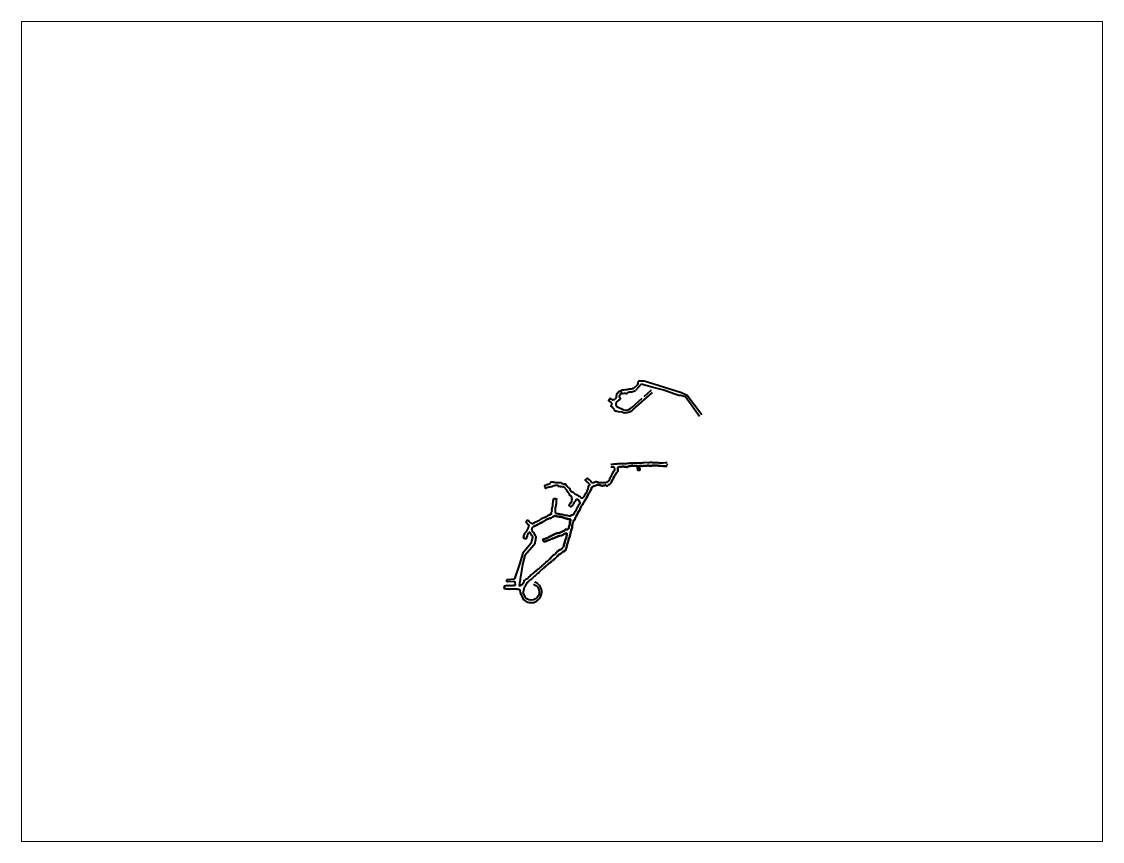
# Paper-space layout 'Layout1' of a CAD drawing. Extents: x 26 to 231, y 20 to 176.
# The model-space entities are those that its viewports show. They can reach past a viewport. Long polylines and large blocks are cut down to what shows.
import ezdxf

# ---------------------------------------------------------------- set-up
doc = ezdxf.new("R2010")
doc.units = 0
doc.layers.add('GBR OFF SİDEWALLS', color=1, linetype='Continuous', lineweight=40)
doc.layers.add('INIT_COORD', color=3, linetype='Continuous')

msp = doc.modelspace()

# ---------------------------------------------------------------- linework, layer by layer
at = {"layer": 'GBR OFF SİDEWALLS', "lineweight": 40}
for p, q in [((473820.7, 4521374.2), (473815.4, 4521369.8)), ((473827.1, 4521375.7), (473817.7, 4521365.7)), ((473821.3, 4521377.5), (473820.7, 4521374.2)), ((473821.9, 4521380.9), (473821.3, 4521377.5)), ((473831.6, 4521356.1), (473843.4, 4521366.6)), ((473812.1, 4521338.7), (473828.6, 4521353.5)), ((473814.8, 4521335.7), (473844.8, 4521362.5)), ((473790.6, 4521331.6), (473794.1, 4521331.9)), ((473794.1, 4521331.9), (473800.3, 4521330)), ((473631.4, 4521053.3), (473632.5, 4521052.4)), ((473633.5, 4521040.2), (473637.2, 4521032.2))]:
    msp.add_line(p, q, dxfattribs=at)
for points in [[(473790.6, 4521331.6), (473787.7, 4521332.3), (473786.3, 4521332.7), (473785.3, 4521332.8), (473784.6, 4521333.7), (473784.4, 4521334.4), (473783.9, 4521335.1), (473783.2, 4521336.2), (473782.7, 4521336.9), (473781.9, 4521337.8), (473781.5, 4521338.4), (473778.2, 4521341.1), (473778.8, 4521341.8), (473779.5, 4521342.4), (473779.6, 4521342.6), (473779.6, 4521343.3), (473779.8, 4521344.9), (473779.8, 4521345.6), (473779.5, 4521345.9), (473778.7, 4521346.5), (473778, 4521346.9), (473777.3, 4521347.5), (473776.3, 4521348.2), (473775.5, 4521348.8), (473774.6, 4521349.5), (473777.4, 4521353.4), (473778.5, 4521352.6), (473779.4, 4521351.8), (473781.1, 4521351), (473782, 4521351), (473782.6, 4521351.2), (473783.2, 4521351.2), (473784, 4521351.4), (473784.6, 4521351.7), (473785.4, 4521352.5), (473786.5, 4521353.4), (473786.7, 4521353.7), (473786.8, 4521353.9), (473787.1, 4521354.4), (473787.3, 4521355.4), (473787.3, 4521356.2), (473787.3, 4521357), (473787.8, 4521358), (473788.1, 4521358.7), (473788, 4521359.4), (473788.5, 4521360.7), (473789.3, 4521361.7), (473789.8, 4521363), (473790.4, 4521363.5), (473791.2, 4521364), (473792.1, 4521364.7), (473793.7, 4521365.2), (473794.3, 4521365.4), (473794.6, 4521365.4), (473794.3, 4521365.3), (473794.1, 4521365.2), (473795.4, 4521361), (473795.9, 4521361), (473796.2, 4521361.1)], [(473801.9, 4521366.5), (473801.4, 4521366.6), (473799.1, 4521366.4), (473797.5, 4521366.3), (473796.4, 4521366), (473795.1, 4521365.6), (473795, 4521365.6), (473794.3, 4521365.3), (473794.1, 4521365.2), (473795.4, 4521361), (473795.9, 4521361), (473796.2, 4521361.1), (473797.8, 4521361.3), (473798.4, 4521361.1), (473800.1, 4521361.4), (473802, 4521361.4), (473802.8, 4521361.1), (473803.5, 4521361), (473804.4, 4521361.2), (473804.6, 4521361.3), (473805.8, 4521362.3), (473806.6, 4521363), (473807.3, 4521363.3)], [(473808.1, 4521367.6), (473806.8, 4521367.5), (473805.7, 4521367.2), (473804, 4521366.9), (473802.3, 4521366.6), (473801.9, 4521366.5)], [(473815.4, 4521369.8), (473814.5, 4521369.1), (473813, 4521368.7), (473811.4, 4521368.1), (473810.3, 4521367.9), (473808.8, 4521367.8), (473808.1, 4521367.6)], [(473809.5, 4521363.4), (473810.2, 4521363.4), (473811.9, 4521363.8), (473813.5, 4521364.1), (473814.9, 4521364.6), (473816.1, 4521365), (473817.1, 4521365.4), (473817.7, 4521365.7)], [(473924.2, 4521326.9), (473900.8, 4521357.9), (473891.7, 4521361.8), (473838.7, 4521378.4), (473831.7, 4521380.6), (473821.9, 4521380.9)], [(473920.5, 4521324.1), (473897.7, 4521355.5), (473890, 4521357.7), (473887.3, 4521357.9), (473879.2, 4521360.4), (473863, 4521366), (473846.1, 4521370.5), (473827.1, 4521375.7)], [(473796.2, 4521361.1), (473795.5, 4521360.9), (473794.8, 4521360.7), (473794.4, 4521360.3), (473793.1, 4521359.6), (473793, 4521358.6), (473792.2, 4521357.6), (473791.8, 4521356.7), (473791.8, 4521355.7), (473792.1, 4521355.4), (473792.4, 4521354.4), (473792.7, 4521353.9), (473793.1, 4521352.8), (473793.3, 4521352.1), (473793.3, 4521351.6), (473791.9, 4521350.7), (473791, 4521350.1), (473789.6, 4521349.4), (473788.8, 4521348.8), (473787.3, 4521347.3), (473786.9, 4521346.3), (473786.6, 4521345.4), (473786.5, 4521344.3), (473786.3, 4521343.1), (473786.2, 4521342.6), (473786.7, 4521341.7), (473786.6, 4521341.2), (473786.9, 4521340.7)], [(473807.3, 4521363.3), (473808, 4521363.4), (473808.9, 4521363.5), (473809.5, 4521363.4)], [(473786.9, 4521340.7), (473800.3, 4521334.2)], [(473779.9, 4521246.9), (473778, 4521246.5)], [(473868.3, 4521249.7), (473866.2, 4521249.7), (473865.5, 4521249.7), (473862.1, 4521249.5), (473858.2, 4521249.1), (473857.1, 4521249.2), (473855.5, 4521249.5), (473854, 4521249.7), (473853.1, 4521249.6), (473852.3, 4521249.6), (473851.4, 4521249.7), (473851.3, 4521249.7), (473850.6, 4521249.8), (473850.4, 4521249.7), (473850, 4521249.7), (473849.1, 4521249.8), (473848.6, 4521249.7), (473847.9, 4521249.6), (473847.2, 4521249.6), (473846.9, 4521249.6), (473845.8, 4521249.9), (473845, 4521250), (473843.8, 4521250.2), (473842.6, 4521250.4), (473841.9, 4521250.4), (473841.6, 4521250.3), (473841.6, 4521250.3), (473841, 4521250.2), (473840.5, 4521250), (473839.8, 4521249.7), (473839.1, 4521249.7), (473838.6, 4521249.6), (473837.8, 4521249.7), (473837.1, 4521249.8), (473836.4, 4521250), (473833.3, 4521250.1), (473832.6, 4521250), (473831.8, 4521249.9), (473831, 4521249.8), (473830.2, 4521249.8), (473829.4, 4521249.7), (473828.8, 4521249.6), (473828.3, 4521249.3), (473827.5, 4521249.2), (473826.3, 4521249.3), (473825.4, 4521249.4), (473825.2, 4521249.2), (473824.2, 4521249.3), (473823.3, 4521249.2), (473822.8, 4521249.2), (473822.2, 4521249.3), (473821.7, 4521249.3), (473820.9, 4521249.3), (473820.2, 4521249.3), (473819.5, 4521249.3), (473818.7, 4521249.3), (473818.1, 4521249.2), (473817.1, 4521249.2), (473816.3, 4521249.2), (473815, 4521249), (473813.7, 4521249), (473813.4, 4521248.9), (473812.6, 4521248.9), (473811.8, 4521248.9), (473810.4, 4521249), (473809.6, 4521249), (473808.8, 4521249), (473807.7, 4521248.8), (473807.2, 4521248.7), (473806.6, 4521248.6), (473806.2, 4521248.7), (473805.7, 4521248.6), (473804.6, 4521248.5), (473803.7, 4521248.2), (473802.9, 4521248.2), (473802.2, 4521248.1), (473800.5, 4521248.2), (473799.4, 4521248.1), (473798.2, 4521248.2), (473797.1, 4521248.2), (473796.2, 4521248.1), (473795.1, 4521248.1), (473794.1, 4521248.1), (473793.3, 4521248.3), (473792.3, 4521248.3), (473791.7, 4521248.2), (473791, 4521248.2), (473790.2, 4521248.1), (473789.5, 4521248), (473789, 4521247.8), (473788.2, 4521247.9), (473787.3, 4521247.7), (473786.6, 4521247.7), (473786.1, 4521247.6), (473785.6, 4521247.8), (473785.3, 4521247.6), (473784.8, 4521247.5), (473783.9, 4521247.5), (473783.7, 4521247.4), (473782.7, 4521247.3), (473781.8, 4521247.2), (473781.3, 4521247.1), (473780.6, 4521246.9), (473779.9, 4521246.9)], [(473824.1, 4521244.7), (473820.6, 4521244.2)], [(473706.7, 4521213.7), (473707.1, 4521213.3), (473708, 4521212.2), (473708.9, 4521211.3), (473709.2, 4521211.1), (473709.9, 4521210.5), (473710.8, 4521209.5), (473711.9, 4521209.3), (473712.7, 4521208), (473712.6, 4521206.8), (473715.8, 4521203.1), (473716.5, 4521203.1), (473717.7, 4521202.7), (473718.8, 4521201.9), (473720.4, 4521200.2), (473721.3, 4521199.7), (473723.1, 4521199), (473724.2, 4521198.7), (473725.3, 4521197.9), (473726.3, 4521197.1), (473727.7, 4521196.2), (473729.1, 4521195.4), (473730.4, 4521194.1), (473731.6, 4521193.7), (473732, 4521193.7), (473733.2, 4521193.5), (473734, 4521194), (473734.8, 4521195), (473735.3, 4521196.3), (473736.6, 4521198.2), (473737.1, 4521199), (473738.3, 4521201.2), (473739.5, 4521203), (473740.4, 4521204.5), (473740.9, 4521205.9), (473741.3, 4521206.8), (473742, 4521208.2), (473742.2, 4521209.4), (473742.4, 4521210.3), (473742.7, 4521211.8), (473743.1, 4521213), (473743.6, 4521213.8), (473744.5, 4521214.4), (473744.7, 4521215), (473744.4, 4521215.3), (473744.2, 4521215.4), (473743.5, 4521216.1), (473743, 4521216.6), (473741.8, 4521217.6), (473741.1, 4521218), (473740.8, 4521218.3), (473740.6, 4521218.5), (473739.6, 4521219.1), (473739.1, 4521219.8), (473739, 4521220.2), (473738.6, 4521220.8), (473738.2, 4521221.2), (473737.8, 4521221.7), (473737.5, 4521222.1), (473737.1, 4521222.6), (473737.4, 4521222.9), (473737.9, 4521223), (473738.5, 4521223.6), (473739.3, 4521224.3), (473740, 4521224.9), (473740.7, 4521225.2), (473741.6, 4521224.2), (473741.8, 4521223.9), (473742.2, 4521223.6), (473742.5, 4521223.5), (473743.8, 4521223), (473744.3, 4521222.3), (473744.9, 4521221.4), (473745.5, 4521221), (473747, 4521218.9), (473747.4, 4521218.8), (473747.7, 4521218.5), (473747.9, 4521218), (473748.3, 4521218), (473748.8, 4521217.9), (473749.6, 4521218), (473750.4, 4521218.4), (473751.4, 4521218.6), (473752.4, 4521218.9), (473753.1, 4521219.3), (473753.4, 4521219.4), (473753.7, 4521219.6), (473754.4, 4521219.5), (473755, 4521219.4), (473755.5, 4521219.6), (473756.2, 4521219.3), (473756.8, 4521219), (473757.5, 4521218.9), (473758.4, 4521218.8), (473759.3, 4521218.5), (473759.8, 4521218.5), (473760.3, 4521218.5), (473761, 4521218.4), (473761.7, 4521218.3), (473762, 4521218.4), (473762.9, 4521218.3), (473763.2, 4521218.4), (473763.7, 4521218.4), (473764.3, 4521218.4), (473765, 4521218.3), (473765.5, 4521218.2), (473766.1, 4521218.3), (473767.1, 4521218.2), (473768.3, 4521218.2), (473769.6, 4521218.4), (473770.1, 4521218.5), (473770.6, 4521218.6), (473772.2, 4521218.7), (473772.6, 4521218.8), (473773.1, 4521219.1), (473774.1, 4521220.3), (473774.8, 4521220.9), (473775.1, 4521221.2), (473775.4, 4521221.6), (473775.5, 4521221.8), (473775.6, 4521222.1), (473776.1, 4521222.4), (473776.5, 4521223.1), (473776.5, 4521223.5), (473776.7, 4521224.1), (473776.8, 4521224.7), (473776.7, 4521225.2), (473777.1, 4521225.6), (473777.6, 4521226.2), (473777.6, 4521226.3), (473777.7, 4521226.5), (473778.1, 4521227.2), (473778.2, 4521227.4), (473778.4, 4521227.7), (473779.4, 4521229.2), (473779.7, 4521229.7), (473780.1, 4521230.2), (473780.2, 4521230.7), (473780, 4521230.9), (473780, 4521231.4), (473780.5, 4521232.1), (473780.8, 4521232.4), (473781.6, 4521233.5), (473782, 4521234.1), (473782.1, 4521234.4), (473782.4, 4521234.9), (473782.2, 4521235.7), (473782, 4521236), (473782.9, 4521236.8), (473783.6, 4521237.2), (473784.6, 4521238.6), (473784.7, 4521239.1), (473784.7, 4521239.8), (473784.8, 4521240.1), (473784.6, 4521240.5), (473784.4, 4521241), (473784.2, 4521241.7), (473783.8, 4521241.8), (473783.6, 4521242.2), (473783.3, 4521243.3), (473783.1, 4521243.5)], [(473778, 4521243.1), (473779.9, 4521243.1), (473783.1, 4521243.5)], [(473820.8, 4521242.1), (473824.3, 4521242.6)], [(473682.5, 4521168.4), (473682.7, 4521169.4), (473683.3, 4521170.2), (473683.6, 4521170.9), (473683.7, 4521171.5), (473684, 4521172.5), (473683.9, 4521174.3), (473683.8, 4521175), (473684, 4521175.9), (473684.2, 4521176.5), (473684.3, 4521176.8), (473684.4, 4521177.4), (473684.2, 4521178.3), (473684.3, 4521178.5), (473684.7, 4521178.9), (473685.3, 4521179.7), (473685.3, 4521181.4), (473685.5, 4521183), (473685.5, 4521183.1), (473685.5, 4521183.9), (473685.5, 4521184.6), (473685.5, 4521184.8), (473685.5, 4521184.9), (473685.6, 4521185.5), (473685.6, 4521185.7), (473685.6, 4521186.9), (473685.9, 4521187.8), (473686, 4521188.4), (473686.2, 4521189.7), (473686.3, 4521190.4), (473686.3, 4521190.7), (473686.3, 4521192.2), (473687.2, 4521192.7), (473688.6, 4521192.7), (473690, 4521192.8), (473690.6, 4521192.4), (473691.3, 4521191.7), (473690.9, 4521190), (473690.7, 4521189), (473690.6, 4521187.4), (473690.6, 4521186.7), (473690.5, 4521185.5), (473690.5, 4521184.9), (473690.6, 4521184.4), (473690.4, 4521183.8), (473690.3, 4521182.6), (473690.2, 4521181.8), (473690, 4521181), (473690, 4521180.3), (473689.3, 4521178.1), (473689.2, 4521177.4), (473689.1, 4521176.5), (473689, 4521175.5), (473688.9, 4521175), (473689, 4521174.4), (473688.9, 4521173.3), (473688.9, 4521172.5), (473688.9, 4521172.1), (473689, 4521171.7), (473689.1, 4521170.6), (473689.4, 4521170.3), (473689.5, 4521169.8), (473689.8, 4521169.4), (473690.3, 4521169), (473691.5, 4521168.8), (473692.6, 4521168.6), (473692.7, 4521168.6), (473693.8, 4521168.4), (473694.9, 4521168.1), (473695.9, 4521167.9), (473696.2, 4521167.8), (473696.9, 4521167.7), (473697.4, 4521167.7), (473697.6, 4521167.6), (473699.3, 4521167.4), (473699.4, 4521167.3), (473699.7, 4521167.3), (473702, 4521166.8), (473705, 4521166), (473707, 4521165.9), (473708, 4521165.7), (473709.8, 4521165.3), (473711, 4521164.9), (473712, 4521164.7), (473713.4, 4521164.8), (473714.5, 4521165.1), (473715, 4521166.3), (473716.5, 4521166.5), (473717.9, 4521166.7), (473718.8, 4521167.4), (473719.3, 4521167.8), (473720.2, 4521169.5), (473721.3, 4521171.5), (473722.1, 4521173.1), (473723.2, 4521174.9), (473723.7, 4521176.1), (473724.5, 4521177.4), (473725.1, 4521178.4), (473725.5, 4521179.3), (473726.3, 4521180.6), (473727, 4521182.4), (473727.7, 4521183.3), (473728.4, 4521184.2), (473729.1, 4521185.4), (473727.6, 4521189.2), (473726.4, 4521190.3), (473725.5, 4521190.6), (473724.3, 4521191.1), (473723.5, 4521191.2), (473722.5, 4521191.1), (473722.1, 4521190.6), (473721.4, 4521188.1), (473720.3, 4521187.1), (473719.1, 4521185), (473718.4, 4521184.5), (473717.8, 4521183.7), (473717.1, 4521182.3), (473716.9, 4521181.9), (473716.2, 4521180.8), (473715.4, 4521179.7), (473714.1, 4521179.3), (473713.1, 4521179.9), (473712, 4521180.8), (473711.6, 4521181.7), (473711.6, 4521182.2), (473712.4, 4521183.4), (473712.7, 4521183.8), (473713.1, 4521184.2), (473714.8, 4521186.5), (473715.6, 4521188.2), (473715.9, 4521189.7), (473716.3, 4521191.5), (473715.6, 4521192.8), (473715.8, 4521194.8), (473715.3, 4521195.7), (473714.6, 4521196.5), (473712.4, 4521197.3), (473711.9, 4521198.2), (473711.9, 4521199.3), (473711.4, 4521200.6), (473709.8, 4521202.1), (473709.6, 4521203.2), (473709.3, 4521203.8), (473708.9, 4521203.9), (473708.5, 4521204.8), (473707.9, 4521205.2), (473707.6, 4521206), (473707.1, 4521206.5), (473706.3, 4521207.6), (473705.9, 4521208.2), (473705.1, 4521209.3), (473704.6, 4521209.8), (473704.3, 4521210), (473703.3, 4521210.2), (473702.2, 4521210.6), (473701.8, 4521210.7), (473701, 4521211.2), (473700.8, 4521211.4), (473700, 4521211.4), (473699.3, 4521211.5), (473698.6, 4521211.6), (473697.4, 4521211.5), (473696.6, 4521211.6), (473694.4, 4521211.6), (473694.5, 4521212.2), (473694.2, 4521212.4), (473694, 4521213), (473693.6, 4521213.3), (473692.4, 4521213.6), (473691.1, 4521213.6), (473690.2, 4521213.6), (473689.6, 4521213.5), (473688.9, 4521213.3), (473688.2, 4521213.1), (473687.2, 4521212.8), (473685.6, 4521212.4), (473685.2, 4521212.1), (473684, 4521211.2), (473683.8, 4521211.3), (473682.6, 4521211.4), (473681.9, 4521211.1), (473680.8, 4521210.7), (473680, 4521210.8), (473679.3, 4521210.7), (473678.6, 4521210.5), (473677.6, 4521210.1), (473677.4, 4521210), (473676.4, 4521209.6), (473675.4, 4521209.5), (473674, 4521208.8), (473673.6, 4521209.3), (473672.9, 4521210.3), (473672.5, 4521213), (473672.8, 4521214.1), (473674.9, 4521214.6), (473675.8, 4521215), (473676.7, 4521215.2), (473677.4, 4521215.5), (473677.8, 4521215.6), (473678, 4521215.7), (473679.1, 4521215.9), (473679.5, 4521216), (473680.4, 4521216.5), (473681.2, 4521217), (473681.5, 4521217.3), (473681.8, 4521217.8), (473682.1, 4521218.2), (473682.3, 4521218.5), (473682.7, 4521219.1), (473683.5, 4521219.2), (473684.1, 4521219.1), (473684.9, 4521219), (473685.4, 4521219.2), (473686.7, 4521219), (473686.8, 4521218.9), (473687.6, 4521218.9), (473688, 4521218.9), (473688.9, 4521218.7), (473689.7, 4521218.5), (473691, 4521218.3), (473691.9, 4521218), (473692.8, 4521218.1), (473694, 4521218.3), (473694.6, 4521218.5), (473695.2, 4521218.5), (473695.9, 4521218.5), (473696.7, 4521218.3), (473697.2, 4521218.2), (473697.5, 4521218.1), (473699.2, 4521217.1), (473699.7, 4521217), (473699.9, 4521217), (473700.3, 4521216.9), (473701.1, 4521216.5), (473701.2, 4521216.5), (473702.6, 4521215.6), (473703.2, 4521215.4), (473703.5, 4521215.6), (473704.1, 4521215.6), (473705.4, 4521215.7), (473706.7, 4521213.7), (473705.4, 4521215.7), (473704.1, 4521215.6), (473703.5, 4521215.6)], [(473650, 4521120.5), (473637.3, 4521104.7), (473632.1, 4521087.3), (473624, 4521063.6)], [(473654.7, 4521118), (473640.6, 4521101.2), (473636.9, 4521086.6), (473631.4, 4521053.3)], [(473680.8, 4521096), (473680.6, 4521095.9), (473679.5, 4521095), (473678.8, 4521094.4), (473678.6, 4521093.9), (473678, 4521093.2), (473677.4, 4521092.5), (473677.4, 4521092.5), (473676.2, 4521091.7), (473675.1, 4521090.8), (473674.5, 4521090.7), (473673.6, 4521090.1), (473673.4, 4521089.8), (473673.1, 4521089.3), (473672.6, 4521088.7), (473671.8, 4521088.1), (473670.8, 4521087.4), (473670.6, 4521087.1), (473670.3, 4521086.7), (473669.7, 4521086.1), (473668.6, 4521085.4), (473668.5, 4521085.3), (473668.4, 4521085.1), (473667.6, 4521084.5), (473667.7, 4521084.2)], [(473671, 4521081.5), (473671.3, 4521081.6), (473671.8, 4521082.2), (473672.3, 4521082.8), (473672.5, 4521083), (473673.1, 4521083.6), (473673.9, 4521083.8), (473674.7, 4521084.8), (473675.3, 4521085.4), (473676.3, 4521086.1), (473677, 4521086.6), (473677.6, 4521087.2), (473677.9, 4521087.5), (473678.8, 4521088.7), (473680.8, 4521089.5), (473680.8, 4521089.5), (473680.8, 4521089.5)], [(473667.7, 4521084.2), (473667.7, 4521084.2), (473667.1, 4521083.7), (473666.9, 4521083.5), (473666.5, 4521083.2), (473665.9, 4521082.7), (473665.1, 4521082.1), (473664.6, 4521081.4), (473664.2, 4521081), (473664.1, 4521080.9), (473663.2, 4521080.4), (473661.6, 4521079.2), (473661.2, 4521078.7), (473660.4, 4521078.2), (473660, 4521078.2), (473658.8, 4521077.4), (473658.7, 4521076.9), (473658.5, 4521076.3), (473657.1, 4521075.5), (473657, 4521075.5), (473656.6, 4521075), (473655.8, 4521074.3), (473655.8, 4521074.3), (473655.7, 4521074.2), (473655, 4521073.4), (473654.6, 4521073.1), (473654, 4521072.7), (473653.8, 4521072.5), (473653.5, 4521072.3), (473653.3, 4521072.1), (473652.9, 4521071.7), (473652.9, 4521071.7), (473650.8, 4521070.4), (473650.1, 4521069.8), (473648.8, 4521068.9), (473648.4, 4521068), (473646.5, 4521066.7), (473645.8, 4521065.7), (473645, 4521064.8), (473642.9, 4521063.3), (473641.7, 4521062.6), (473641.3, 4521062.3), (473641, 4521062.1), (473640.5, 4521061.7), (473640.2, 4521061.3), (473638.8, 4521060.6), (473639, 4521060.2), (473639.1, 4521059.7), (473639.1, 4521059.5), (473638.6, 4521058.7), (473638.3, 4521058.1), (473637.6, 4521057), (473637.6, 4521056.9), (473637.6, 4521056.8), (473637.6, 4521056.4), (473637.5, 4521056.2), (473636.8, 4521055.6), (473636.4, 4521054.6), (473636.1, 4521054), (473635.5, 4521053.8), (473635, 4521054), (473634.3, 4521053.8), (473633.7, 4521053.5), (473633.8, 4521053), (473633.4, 4521052.7), (473632.9, 4521052.5), (473632.5, 4521052.4)], [(473638.1, 4521039.8), (473637.9, 4521041.6), (473638.3, 4521042.4), (473638.4, 4521042.7), (473638.4, 4521043.8), (473638.5, 4521044.2), (473638.6, 4521044.6), (473638.8, 4521044.8), (473638.9, 4521045.3), (473638.8, 4521045.9), (473638.9, 4521046.4), (473639.3, 4521047.5), (473639.4, 4521048.3), (473639.6, 4521048.9), (473639.7, 4521049.6), (473640.3, 4521051.4), (473640.9, 4521051.8), (473641.4, 4521052), (473641.4, 4521052.1), (473641.5, 4521052.1), (473642.1, 4521053.9), (473642.2, 4521054.2), (473642.2, 4521054.2), (473642.6, 4521054.7), (473642.8, 4521055.2), (473643.6, 4521057.1), (473644, 4521057.6), (473644.4, 4521057.9), (473645.2, 4521058.5), (473645.7, 4521059), (473645.7, 4521059.4), (473646.7, 4521060.2), (473647.5, 4521060.7), (473648, 4521061.1), (473649.3, 4521062.3), (473650.1, 4521062.6), (473650.7, 4521062.5), (473651.5, 4521063.7), (473652.2, 4521064.4), (473652.9, 4521064.8), (473653.8, 4521065.8), (473654.1, 4521066.1), (473654.5, 4521066.3), (473655.9, 4521067.9), (473656.7, 4521068.7), (473656.7, 4521068.7), (473657.4, 4521069.2), (473658.2, 4521069.6), (473658.4, 4521070), (473659.1, 4521070.8), (473659.6, 4521071.2), (473660.2, 4521071.6), (473660.4, 4521071.7), (473661.3, 4521072.8), (473662.1, 4521073.2), (473662.5, 4521073.4), (473663.2, 4521074), (473663.4, 4521074.5), (473663.9, 4521075.2), (473664.6, 4521075.7), (473664.9, 4521076), (473665.4, 4521076.6), (473666.1, 4521077), (473666.7, 4521077.7), (473667.3, 4521078.2), (473667.9, 4521078.6), (473668.4, 4521079.1), (473669, 4521079.5), (473669.2, 4521079.7), (473669.2, 4521079.6), (473670, 4521080.5), (473670.4, 4521080.8), (473670.8, 4521081.2), (473671, 4521081.5)], [(473624.6, 4521059.6), (473625.1, 4521052.9)], [(473610.3, 4521047.7), (473609.3, 4521048), (473607.7, 4521047.9), (473607.8, 4521048.4), (473607.5, 4521049.5), (473607.7, 4521050.5), (473607.5, 4521051.3), (473607.6, 4521052), (473608, 4521052.5), (473609.1, 4521052.3), (473609.5, 4521052.4), (473610, 4521052.9), (473610.3, 4521052.9), (473611.1, 4521053)], [(473610.3, 4521047.7), (473611, 4521047.6), (473611.7, 4521047.7), (473612.8, 4521047.8), (473613.5, 4521047.7), (473614.5, 4521047.6), (473615.2, 4521047.5), (473616.3, 4521047.6), (473620.1, 4521047.8), (473620.7, 4521047.6), (473622, 4521047.8), (473622.7, 4521047.9), (473623.1, 4521047.8), (473623.8, 4521047.8), (473624.5, 4521047.9), (473626.2, 4521047.7), (473627, 4521047.7), (473627.7, 4521047.5), (473628.2, 4521047.5), (473629.2, 4521047.6), (473629.3, 4521047.6), (473629.8, 4521047.4), (473630.4, 4521047.3), (473631.1, 4521047.3), (473631.8, 4521046.8), (473632, 4521046.7), (473632.5, 4521046.3), (473632.7, 4521045.9), (473632.7, 4521045.8), (473632.6, 4521044.7), (473632.6, 4521044), (473632.6, 4521043.5), (473632.9, 4521042.8), (473633.3, 4521042.2), (473633.3, 4521041.7), (473633.1, 4521040.6), (473633.5, 4521040.2)], [(473625.1, 4521052.9), (473624.1, 4521052.9), (473623.3, 4521052.8), (473622.3, 4521053), (473621.3, 4521053.1), (473620.8, 4521052.8), (473620.2, 4521052.4), (473618.1, 4521052.7), (473615.8, 4521053.1), (473614.6, 4521052.5), (473614, 4521052.7), (473612.8, 4521052.8), (473611.1, 4521053)], [(473638.1, 4521039.8), (473640.8, 4521034.1)]]:
    msp.add_lwpolyline(points, dxfattribs=at)
for points in [[(473868.5, 4521244.6), (473866.4, 4521244.5), (473862.2, 4521244.5), (473858, 4521245.1), (473857.1, 4521245.1), (473856, 4521245.2), (473854.8, 4521245.2), (473853.6, 4521245.3), (473852.8, 4521245.4), (473852.3, 4521245.5), (473851.5, 4521245.4), (473851.4, 4521245.4), (473850.4, 4521245.3), (473849.4, 4521245.3), (473848.5, 4521245.3), (473847.4, 4521245.3), (473846.8, 4521245.3), (473845.9, 4521245.3), (473844.9, 4521245.3), (473843.7, 4521245.2), (473842.9, 4521245.2), (473841.8, 4521245.2), (473841.4, 4521245.1), (473841.3, 4521245.2), (473840.9, 4521245.2), (473840.2, 4521245.2), (473839.5, 4521245.2), (473838.8, 4521245.3), (473838.4, 4521245.5), (473837.9, 4521245.5), (473837, 4521245.3), (473836, 4521245.2), (473832.9, 4521245), (473832.4, 4521245.2), (473831.9, 4521245.1), (473830.8, 4521244.9), (473829.8, 4521244.7), (473829, 4521244.6), (473827.8, 4521244.6), (473827.2, 4521244.7), (473826.4, 4521245), (473825.5, 4521245), (473825.2, 4521245.1), (473824.6, 4521245.1), (473824.1, 4521244.7), (473824.2, 4521243.2), (473824.9, 4521238.2), (473821.3, 4521237.8), (473820.8, 4521242.1), (473820.6, 4521244.2), (473820.7, 4521244.6), (473820.4, 4521244.8), (473819.8, 4521245), (473818.6, 4521244.8), (473817.7, 4521244.8), (473815.8, 4521244.7), (473815.2, 4521244.8), (473813.8, 4521244.9), (473813.3, 4521244.9), (473812.4, 4521245), (473811.5, 4521245), (473810.4, 4521244.7), (473809.9, 4521244.7), (473808.8, 4521244.6), (473807.5, 4521244.4), (473806.5, 4521244.2), (473806.1, 4521243.9), (473803.9, 4521243), (473803.5, 4521243), (473802.8, 4521243.1), (473802.3, 4521243.2), (473801.4, 4521243.3), (473800.4, 4521243.5), (473800, 4521243.6), (473799.2, 4521243.7), (473798.3, 4521243.7), (473797.4, 4521243.8), (473796.8, 4521243.8), (473795.4, 4521243.5), (473795, 4521243.6), (473794.1, 4521243.6), (473793, 4521243.3), (473792.5, 4521243.1), (473792, 4521243.2), (473791.7, 4521243.1), (473791.2, 4521243.1), (473791, 4521243.1), (473790.7, 4521243), (473790.6, 4521242.9), (473790.2, 4521242.8), (473789.5, 4521241.7), (473789.4, 4521241.1), (473789.3, 4521240.6), (473789.4, 4521239.7), (473789.5, 4521238.3), (473789.5, 4521237.5), (473789.6, 4521236.6), (473789.5, 4521235.8), (473789, 4521235.5), (473788.6, 4521235), (473788.1, 4521234.4), (473787.7, 4521234), (473787.2, 4521233.8), (473786.9, 4521233.4), (473786.7, 4521233), (473786.5, 4521232.4), (473786.3, 4521232), (473785.9, 4521231.3), (473785.7, 4521230.8), (473785.4, 4521230.7), (473785.2, 4521230.2), (473784.8, 4521229.6), (473784.4, 4521228.9), (473784.1, 4521228.5), (473783.8, 4521228.1), (473783.3, 4521227), (473782.3, 4521225.4), (473781.9, 4521224.9), (473781.6, 4521224.1), (473781.4, 4521223.4), (473780.9, 4521222.5), (473780.6, 4521221.8), (473780.4, 4521221.3), (473780.1, 4521220.8), (473779.9, 4521220.3), (473779.5, 4521219.3), (473779.2, 4521218.7), (473779, 4521218.2), (473778.6, 4521217.8), (473778.2, 4521217), (473777.7, 4521216.6), (473777.3, 4521216.3), (473777.1, 4521216.1), (473776.5, 4521215.8), (473776, 4521215.2), (473775.3, 4521214.8), (473774.7, 4521214.4), (473773.9, 4521213.8), (473773.1, 4521212.9), (473772.3, 4521212.7), (473771.8, 4521212.6), (473771.5, 4521212.9), (473770.7, 4521213.2), (473770.1, 4521213.7), (473769.6, 4521213.7), (473769, 4521213.7), (473768.6, 4521213.7), (473767.9, 4521213.6), (473766.9, 4521213.4), (473766.3, 4521213.4), (473765.8, 4521213.1), (473765.3, 4521213), (473764.4, 4521212.9), (473763.8, 4521212.9), (473763.3, 4521213.3), (473762.6, 4521213.5), (473762.2, 4521213.6), (473761.4, 4521213.9), (473760.5, 4521214.1), (473759.8, 4521214.1), (473759.5, 4521214.2), (473759.3, 4521214.4), (473758.5, 4521214.7), (473758.2, 4521214.7), (473757.7, 4521214.7), (473756.8, 4521214.5), (473756.3, 4521214.4), (473755.4, 4521214), (473754.8, 4521213.7), (473754.4, 4521213.5), (473754, 4521213.5), (473752.3, 4521212.9), (473751.7, 4521212.6), (473751.2, 4521212.4), (473750.8, 4521212.2), (473750.4, 4521212.1), (473750, 4521211.8), (473749.6, 4521211.8), (473749.4, 4521211.5), (473749.3, 4521211.5), (473748.7, 4521211.1), (473748.2, 4521210.5), (473748, 4521210.5), (473747.4, 4521209.6), (473747.1, 4521208.7), (473746.6, 4521207.6), (473746.1, 4521206.5), (473745.7, 4521205.5), (473745.3, 4521204.4), (473744.6, 4521203.5), (473744, 4521202.4), (473743.4, 4521201.5), (473742.5, 4521200.4), (473741.5, 4521198.1), (473740.2, 4521195.5), (473739.7, 4521194.8), (473739.1, 4521193.1), (473738.3, 4521192.3), (473737, 4521190.1), (473736.5, 4521189.5), (473735.4, 4521187.4), (473734.5, 4521185.8), (473733.4, 4521183.9), (473732.8, 4521182.5), (473731.5, 4521181), (473730.9, 4521180.2), (473730.6, 4521179.1), (473729.9, 4521177.8), (473729.3, 4521176.9), (473729, 4521176.2), (473728.6, 4521175.2), (473728.1, 4521174.1), (473727.6, 4521172.5), (473726.7, 4521171.8), (473726.1, 4521170.6), (473725.2, 4521169.1), (473724.4, 4521167.3), (473722.6, 4521164), (473721.9, 4521162.4), (473720.3, 4521158.4), (473719.5, 4521157.9), (473718.9, 4521157.6), (473718.5, 4521156.9), (473718.2, 4521155.9), (473717.9, 4521155.3), (473717.6, 4521154.6), (473717.5, 4521154.2), (473717.2, 4521153.5), (473717.1, 4521153.3), (473717, 4521152.7), (473716.8, 4521151.5), (473716.6, 4521150.4), (473716.4, 4521150), (473716.4, 4521149.6), (473716.2, 4521148.8), (473716.2, 4521147.8), (473716.2, 4521145.9), (473716.2, 4521145.7), (473716.1, 4521145.3), (473715.8, 4521144.6), (473715.6, 4521144.3), (473715.3, 4521143), (473715.1, 4521142.7), (473714.6, 4521141.5), (473714.5, 4521140.9), (473714.4, 4521140.1), (473714.1, 4521138.6), (473713.8, 4521138), (473713.8, 4521137.8), (473713.6, 4521136.7), (473713.5, 4521136.1), (473713.3, 4521135.6), (473713.2, 4521134.7), (473712.9, 4521134.1), (473712.8, 4521133.2), (473712.8, 4521132.3), (473712.4, 4521131.5), (473711.8, 4521129.7), (473711.1, 4521129.5), (473710.8, 4521128.4), (473710.6, 4521127.6), (473710.5, 4521126.7), (473710.3, 4521126.2), (473710.2, 4521124.9), (473710, 4521124.3), (473709.8, 4521123.6), (473709.6, 4521123.2), (473709.4, 4521122.5), (473709.2, 4521122.2), (473709, 4521121.2), (473708.9, 4521120.9), (473708.7, 4521119.8), (473708.5, 4521119.2), (473708.2, 4521118.5), (473708.1, 4521118.1), (473708, 4521117.3), (473707.8, 4521116.6), (473707.5, 4521115.9), (473707.4, 4521115.1), (473707.3, 4521114.1), (473707.1, 4521113.2), (473706.8, 4521112.5), (473706.5, 4521112.2), (473706.3, 4521111.5), (473706.2, 4521110.7), (473706, 4521110), (473705.2, 4521110), (473704.6, 4521109.5), (473704.2, 4521108.3), (473703.8, 4521107.6), (473703.2, 4521107.5), (473702.5, 4521107.6), (473702.1, 4521107.4), (473701.6, 4521107.5), (473701.2, 4521107.3), (473700.9, 4521106.9), (473700.6, 4521106.5), (473700.3, 4521106), (473700.3, 4521106), (473699.9, 4521105.8), (473699.2, 4521105.4), (473698.4, 4521104.5), (473697.9, 4521104.1), (473697.4, 4521104), (473696.8, 4521103.5), (473696.1, 4521103.1), (473695.5, 4521102.8), (473695.1, 4521102.8), (473694.9, 4521102.7), (473694.1, 4521101.4), (473693.7, 4521101.2), (473693.1, 4521100.7), (473692.8, 4521100.6), (473692.2, 4521099.8), (473691.5, 4521099.1), (473690.6, 4521097.9), (473689.8, 4521097.1), (473689.1, 4521096.5), (473687.7, 4521095.4), (473686.8, 4521094.5), (473686.8, 4521094.5), (473686.3, 4521093.8), (473685.7, 4521093.2), (473684.9, 4521093), (473684, 4521092.6), (473683.5, 4521092.2), (473683, 4521091.6), (473682.5, 4521091.1), (473681.7, 4521090.5), (473680.8, 4521089.5), (473681.7, 4521090.5), (473682.5, 4521091.1), (473683, 4521091.6), (473683.5, 4521092.2), (473684, 4521092.6), (473684.9, 4521093), (473685.7, 4521093.2), (473686.3, 4521093.8), (473686.8, 4521094.5), (473686.8, 4521094.5), (473687.7, 4521095.4), (473689.1, 4521096.5), (473689.8, 4521097.1), (473690.6, 4521097.9), (473691.5, 4521099.1), (473692.2, 4521099.8), (473692.8, 4521100.6), (473693.1, 4521100.7), (473693.7, 4521101.2), (473694.1, 4521101.4), (473694.9, 4521102.7), (473695.1, 4521102.8), (473695.5, 4521102.8), (473696.1, 4521103.1), (473696.8, 4521103.5), (473697.4, 4521104), (473697.9, 4521104.1), (473698.4, 4521104.5), (473699.2, 4521105.4), (473699.9, 4521105.8), (473700.3, 4521106), (473700.3, 4521106), (473700.6, 4521106.5), (473700.9, 4521106.9), (473701.2, 4521107.3), (473701.6, 4521107.5), (473702.1, 4521107.4), (473702.5, 4521107.6), (473703.2, 4521107.5), (473703.8, 4521107.6), (473704.2, 4521108.3), (473704.6, 4521109.5), (473705.2, 4521110), (473706, 4521110), (473706.2, 4521110.7), (473706.3, 4521111.5), (473706.5, 4521112.2), (473706.8, 4521112.5), (473707.1, 4521113.2), (473707.3, 4521114.1), (473707.4, 4521115.1), (473707.5, 4521115.9), (473707.8, 4521116.6), (473708, 4521117.3), (473708.1, 4521118.1), (473708.2, 4521118.5), (473708.5, 4521119.2), (473708.7, 4521119.8), (473708.9, 4521120.9), (473709, 4521121.2), (473709.2, 4521122.2), (473709.4, 4521122.5), (473709.6, 4521123.2), (473709.8, 4521123.6), (473710, 4521124.3), (473710.2, 4521124.9), (473710.3, 4521126.2), (473710.5, 4521126.7), (473710.6, 4521127.6), (473710.8, 4521128.4), (473711.1, 4521129.5), (473711.8, 4521129.7), (473712.4, 4521131.5), (473712.8, 4521132.3), (473712.8, 4521133.2), (473712.9, 4521134.1), (473713.2, 4521134.7), (473713.3, 4521135.6), (473713.5, 4521136.1), (473713.6, 4521136.7), (473713.8, 4521137.8), (473713.8, 4521138), (473714.1, 4521138.6), (473714.4, 4521140.1), (473714.5, 4521140.9), (473714.6, 4521141.5), (473715.1, 4521142.7), (473715.3, 4521143), (473715.6, 4521144.3), (473715.8, 4521144.6), (473716.1, 4521145.3), (473716.2, 4521145.7), (473716.2, 4521145.9), (473716.2, 4521147.8), (473716.2, 4521148.8), (473716.4, 4521149.6), (473716.4, 4521150), (473716.6, 4521150.4), (473716.8, 4521151.5), (473717, 4521152.7), (473717.1, 4521153.3), (473717.2, 4521153.5), (473717.5, 4521154.2), (473717.6, 4521154.6), (473717.9, 4521155.3), (473718.2, 4521155.9), (473718.5, 4521156.9), (473718.9, 4521157.6), (473719.5, 4521157.9), (473720.3, 4521158.4), (473721.9, 4521162.4), (473722.6, 4521164), (473724.4, 4521167.3), (473725.2, 4521169.1), (473726.1, 4521170.6), (473726.7, 4521171.8), (473727.6, 4521172.5), (473728.1, 4521174.1), (473728.6, 4521175.2), (473729, 4521176.2), (473729.3, 4521176.9), (473729.9, 4521177.8), (473730.6, 4521179.1), (473730.9, 4521180.2), (473731.5, 4521181), (473732.8, 4521182.5), (473733.4, 4521183.9), (473734.5, 4521185.8), (473735.4, 4521187.4), (473736.5, 4521189.5), (473737, 4521190.1), (473738.3, 4521192.3), (473739.1, 4521193.1), (473739.7, 4521194.8), (473740.2, 4521195.5), (473741.5, 4521198.1), (473742.5, 4521200.4), (473743.4, 4521201.5), (473744, 4521202.4), (473744.6, 4521203.5), (473745.3, 4521204.4), (473745.7, 4521205.5), (473746.1, 4521206.5), (473746.6, 4521207.6), (473747.1, 4521208.7), (473747.4, 4521209.6), (473748, 4521210.5), (473748.2, 4521210.5), (473748.7, 4521211.1), (473749.3, 4521211.5), (473749.4, 4521211.5), (473749.6, 4521211.8), (473750, 4521211.8), (473750.4, 4521212.1), (473750.8, 4521212.2), (473751.2, 4521212.4), (473751.7, 4521212.6), (473752.3, 4521212.9), (473754, 4521213.5), (473754.4, 4521213.5), (473754.8, 4521213.7), (473755.4, 4521214), (473756.3, 4521214.4), (473756.8, 4521214.5), (473757.7, 4521214.7), (473758.2, 4521214.7), (473758.5, 4521214.7), (473759.3, 4521214.4), (473759.5, 4521214.2), (473759.8, 4521214.1), (473760.5, 4521214.1), (473761.4, 4521213.9), (473762.2, 4521213.6), (473762.6, 4521213.5), (473763.3, 4521213.3), (473763.8, 4521212.9), (473764.4, 4521212.9), (473765.3, 4521213), (473765.8, 4521213.1), (473766.3, 4521213.4), (473766.9, 4521213.4), (473767.9, 4521213.6), (473768.6, 4521213.7), (473769, 4521213.7), (473769.6, 4521213.7), (473770.1, 4521213.7), (473770.7, 4521213.2), (473771.5, 4521212.9), (473771.8, 4521212.6), (473772.3, 4521212.7), (473773.1, 4521212.9), (473773.9, 4521213.8), (473774.7, 4521214.4), (473775.3, 4521214.8), (473776, 4521215.2), (473776.5, 4521215.8), (473777.1, 4521216.1), (473777.3, 4521216.3), (473777.7, 4521216.6), (473778.2, 4521217), (473778.6, 4521217.8), (473779, 4521218.2), (473779.2, 4521218.7), (473779.5, 4521219.3), (473779.9, 4521220.3), (473780.1, 4521220.8), (473780.4, 4521221.3), (473780.6, 4521221.8), (473780.9, 4521222.5), (473781.4, 4521223.4), (473781.6, 4521224.1), (473781.9, 4521224.9), (473782.3, 4521225.4), (473783.3, 4521227), (473783.8, 4521228.1), (473784.1, 4521228.5), (473784.4, 4521228.9), (473784.8, 4521229.6), (473785.2, 4521230.2), (473785.4, 4521230.7), (473785.7, 4521230.8), (473785.9, 4521231.3), (473786.3, 4521232), (473786.5, 4521232.4), (473786.7, 4521233), (473786.9, 4521233.4), (473787.2, 4521233.8), (473787.7, 4521234), (473788.1, 4521234.4), (473788.6, 4521235), (473789, 4521235.5), (473789.5, 4521235.8), (473789.6, 4521236.6), (473789.5, 4521237.5), (473789.5, 4521238.3), (473789.4, 4521239.7), (473789.3, 4521240.6), (473789.4, 4521241.1), (473789.5, 4521241.7), (473790.2, 4521242.8), (473790.6, 4521242.9), (473790.7, 4521243), (473791, 4521243.1), (473791.2, 4521243.1), (473791.7, 4521243.1), (473792, 4521243.2), (473792.5, 4521243.1), (473793, 4521243.3), (473794.1, 4521243.6), (473795, 4521243.6), (473795.4, 4521243.5), (473796.8, 4521243.8), (473797.4, 4521243.8), (473798.3, 4521243.7), (473799.2, 4521243.7), (473800, 4521243.6), (473800.4, 4521243.5), (473801.4, 4521243.3), (473802.3, 4521243.2), (473802.8, 4521243.1), (473803.5, 4521243), (473803.9, 4521243), (473806.1, 4521243.9), (473806.5, 4521244.2), (473807.5, 4521244.4), (473808.8, 4521244.6), (473809.9, 4521244.7), (473810.4, 4521244.7), (473811.5, 4521245), (473812.4, 4521245), (473813.3, 4521244.9), (473813.8, 4521244.9), (473815.2, 4521244.8), (473815.8, 4521244.7), (473817.7, 4521244.8), (473818.6, 4521244.8), (473819.8, 4521245), (473820.4, 4521244.8), (473820.7, 4521244.6), (473820.6, 4521244.2), (473820.8, 4521242.1), (473821.3, 4521237.8), (473824.9, 4521238.2), (473824.2, 4521243.2), (473824.1, 4521244.7), (473824.6, 4521245.1), (473825.2, 4521245.1), (473825.5, 4521245), (473826.4, 4521245), (473827.2, 4521244.7), (473827.8, 4521244.6), (473829, 4521244.6), (473829.8, 4521244.7), (473830.8, 4521244.9), (473831.9, 4521245.1), (473832.4, 4521245.2), (473832.9, 4521245), (473836, 4521245.2), (473837, 4521245.3), (473837.9, 4521245.5), (473838.4, 4521245.5), (473838.8, 4521245.3), (473839.5, 4521245.2), (473840.2, 4521245.2), (473840.9, 4521245.2), (473841.3, 4521245.2), (473841.4, 4521245.1), (473841.8, 4521245.2), (473842.9, 4521245.2), (473843.7, 4521245.2), (473844.9, 4521245.3), (473845.9, 4521245.3), (473846.8, 4521245.3), (473847.4, 4521245.3), (473848.5, 4521245.3), (473849.4, 4521245.3), (473850.4, 4521245.3), (473851.4, 4521245.4), (473851.5, 4521245.4), (473852.3, 4521245.5), (473852.8, 4521245.4), (473853.6, 4521245.3), (473854.8, 4521245.2), (473856, 4521245.2), (473857.1, 4521245.1), (473858, 4521245.1), (473862.2, 4521244.5), (473866.4, 4521244.5)], [(473677.4, 4521092.5), (473677.4, 4521092.5), (473678, 4521093.2), (473678.6, 4521093.9), (473678.8, 4521094.4), (473679.5, 4521095), (473680.6, 4521095.9), (473680.8, 4521096), (473681.4, 4521096.8), (473681.8, 4521097.5), (473682.7, 4521098.2), (473682.7, 4521098.2), (473683.5, 4521098.9), (473683.9, 4521099.6), (473684.5, 4521100.3), (473685.5, 4521101), (473685.6, 4521101.1), (473686.1, 4521101.6), (473686.8, 4521102.3), (473688.3, 4521103), (473689.1, 4521103.6), (473689.9, 4521104.2), (473690.4, 4521104.8), (473690.5, 4521105.4), (473690.6, 4521105.9), (473690.6, 4521106.2), (473691.2, 4521106.1), (473692.1, 4521107.1), (473692.1, 4521107.7), (473694.3, 4521108.9), (473694.6, 4521109.3), (473695.7, 4521109.8), (473696.4, 4521110.1), (473697.3, 4521110.5), (473698.5, 4521111.1), (473699.4, 4521111.5), (473699.9, 4521112), (473699.9, 4521112.5), (473700.3, 4521113.1), (473700.8, 4521113.7), (473701.1, 4521113.9), (473701.8, 4521114.4), (473702.5, 4521115.3), (473702.8, 4521116.2), (473703.1, 4521117.1), (473703.1, 4521118.3), (473703.6, 4521119.5), (473704, 4521120.8), (473704.2, 4521121.1), (473704.6, 4521122.4), (473704.7, 4521124), (473705.1, 4521125), (473705.4, 4521125.8), (473705.5, 4521126.9), (473706.4, 4521129.2), (473706.6, 4521129.6), (473707.2, 4521131.6), (473707.2, 4521132.7), (473707.5, 4521133.2), (473707.9, 4521134.3), (473707.9, 4521134.9), (473708, 4521135.5), (473708.1, 4521136.1), (473707.7, 4521136.6), (473707.3, 4521136.9), (473706.4, 4521136.7), (473705.8, 4521136.6), (473705, 4521136.6), (473704.3, 4521136.3), (473703.4, 4521135.6), (473703.1, 4521135.3), (473700.8, 4521133.9), (473700.4, 4521133.8), (473699, 4521132.8), (473698.6, 4521133.1), (473696.6, 4521132.5), (473696.2, 4521132.5), (473695.5, 4521132.6), (473694.3, 4521132.2), (473693.6, 4521132), (473693, 4521131.7), (473692.6, 4521131.4), (473691.6, 4521130.9), (473691.3, 4521131), (473690.6, 4521130.8), (473689.3, 4521130.3), (473688.9, 4521130), (473688.3, 4521129.8), (473687.6, 4521129.3), (473686.7, 4521128.9), (473686.2, 4521128.7), (473685.9, 4521128.6), (473685.4, 4521128.7), (473684.7, 4521128.4), (473683.6, 4521127.9), (473683.4, 4521127.9), (473682.9, 4521127.8), (473682.3, 4521127.4), (473681.8, 4521127.1), (473681, 4521126.6), (473680.7, 4521126.5), (473680.2, 4521126.2), (473679.6, 4521125.8), (473679.3, 4521125.6), (473678.7, 4521125.6), (473678.7, 4521125.6), (473671.4, 4521122.9), (473669.5, 4521126.9), (473677.4, 4521129.5), (473677.4, 4521129.5), (473677.9, 4521129.9), (473678.6, 4521130.4), (473679.4, 4521131.1), (473680, 4521131.6), (473680.8, 4521131.9), (473681.8, 4521132.2), (473682.9, 4521132.8), (473683.9, 4521133.2), (473685, 4521133.8), (473686.1, 4521134.6), (473686.5, 4521134.7), (473688.1, 4521135.1), (473688.7, 4521135.5), (473688.7, 4521135.8), (473689, 4521135.9), (473689.6, 4521136.2), (473690.1, 4521136.6), (473690.9, 4521136.7), (473692.5, 4521136.9), (473695.5, 4521137.5), (473696.2, 4521137.8), (473697.1, 4521138.1), (473698.6, 4521138.6), (473699.3, 4521139), (473699.6, 4521139.2), (473700.8, 4521139.6), (473701.9, 4521140.1), (473702.2, 4521140.6), (473703.5, 4521141), (473704.1, 4521141.3), (473704.9, 4521141.6), (473705.3, 4521142.2), (473705.4, 4521142.3), (473705.7, 4521143.3), (473707.4, 4521142.9), (473708, 4521142.9), (473709, 4521143), (473709.4, 4521143.2), (473710.1, 4521143.7), (473710.6, 4521144), (473710.7, 4521144.7), (473711.2, 4521146.3), (473711.2, 4521146.8), (473711.2, 4521147.1), (473711.3, 4521147.6), (473711.5, 4521148.5), (473712.1, 4521149.6), (473712.2, 4521150.2), (473712.4, 4521150.9), (473712.5, 4521151.3), (473712.5, 4521152.1), (473712.3, 4521152.8), (473712.3, 4521153.5), (473712, 4521153.9), (473712.2, 4521154.2), (473712.4, 4521154.9), (473713.2, 4521156.4), (473713.4, 4521156.6), (473713.6, 4521157.2), (473713.7, 4521157.8), (473713.9, 4521158.3), (473713.4, 4521158.8), (473712.7, 4521159.3), (473712.3, 4521159.4), (473710.3, 4521159.5), (473709.4, 4521159.6), (473708.6, 4521159.9), (473707.9, 4521160.3), (473706.8, 4521160.5), (473706.2, 4521160.5), (473705.6, 4521160.7), (473704.9, 4521161), (473704.5, 4521161.2), (473703.6, 4521161.4), (473703.2, 4521161.8), (473701, 4521162.6), (473700.6, 4521162.7), (473700, 4521162.8), (473698.9, 4521163), (473698.4, 4521163.1), (473698.1, 4521163.1), (473695.9, 4521163.3), (473695, 4521163.6), (473694.8, 4521163.7), (473693.2, 4521163.9), (473692.2, 4521164), (473691.6, 4521164.2), (473691.3, 4521164.3), (473690.7, 4521164.3), (473690.5, 4521164.4), (473689.9, 4521164.5), (473689.6, 4521164.5), (473689.2, 4521164.6), (473689.6, 4521164.5), (473689.9, 4521164.5), (473690.5, 4521164.4), (473690.7, 4521164.3), (473691.3, 4521164.3), (473691.6, 4521164.2), (473692.2, 4521164), (473693.2, 4521163.9), (473694.8, 4521163.7), (473695, 4521163.6), (473695.9, 4521163.3), (473698.1, 4521163.1), (473698.4, 4521163.1), (473698.9, 4521163), (473700, 4521162.8), (473700.6, 4521162.7), (473701, 4521162.6), (473703.2, 4521161.8), (473703.6, 4521161.4), (473704.5, 4521161.2), (473704.9, 4521161), (473705.6, 4521160.7), (473706.2, 4521160.5), (473706.8, 4521160.5), (473707.9, 4521160.3), (473708.6, 4521159.9), (473709.4, 4521159.6), (473710.3, 4521159.5), (473712.3, 4521159.4), (473712.7, 4521159.3), (473713.4, 4521158.8), (473713.9, 4521158.3), (473713.7, 4521157.8), (473713.6, 4521157.2), (473713.4, 4521156.6), (473713.2, 4521156.4), (473712.4, 4521154.9), (473712.2, 4521154.2), (473712, 4521153.9), (473712.3, 4521153.5), (473712.3, 4521152.8), (473712.5, 4521152.1), (473712.5, 4521151.3), (473712.4, 4521150.9), (473712.2, 4521150.2), (473712.1, 4521149.6), (473711.5, 4521148.5), (473711.3, 4521147.6), (473711.2, 4521147.1), (473711.2, 4521146.8), (473711.2, 4521146.3), (473710.7, 4521144.7), (473710.6, 4521144), (473710.1, 4521143.7), (473709.4, 4521143.2), (473709, 4521143), (473708, 4521142.9), (473707.4, 4521142.9), (473705.7, 4521143.3), (473705.4, 4521142.3), (473705.3, 4521142.2), (473704.9, 4521141.6), (473704.1, 4521141.3), (473703.5, 4521141), (473702.2, 4521140.6), (473701.9, 4521140.1), (473700.8, 4521139.6), (473699.6, 4521139.2), (473699.3, 4521139), (473698.6, 4521138.6), (473697.1, 4521138.1), (473696.2, 4521137.8), (473695.5, 4521137.5), (473692.5, 4521136.9), (473690.9, 4521136.7), (473690.1, 4521136.6), (473689.6, 4521136.2), (473689, 4521135.9), (473688.7, 4521135.8), (473688.7, 4521135.5), (473688.1, 4521135.1), (473686.5, 4521134.7), (473686.1, 4521134.6), (473685, 4521133.8), (473683.9, 4521133.2), (473682.9, 4521132.8), (473681.8, 4521132.2), (473680.8, 4521131.9), (473680, 4521131.6), (473679.4, 4521131.1), (473678.6, 4521130.4), (473677.9, 4521129.9), (473677.4, 4521129.5), (473677.4, 4521129.5), (473669.5, 4521126.9), (473671.4, 4521122.9), (473678.7, 4521125.6), (473678.7, 4521125.6), (473679.3, 4521125.6), (473679.6, 4521125.8), (473680.2, 4521126.2), (473680.7, 4521126.5), (473681, 4521126.6), (473681.8, 4521127.1), (473682.3, 4521127.4), (473682.9, 4521127.8), (473683.4, 4521127.9), (473683.6, 4521127.9), (473684.7, 4521128.4), (473685.4, 4521128.7), (473685.9, 4521128.6), (473686.2, 4521128.7), (473686.7, 4521128.9), (473687.6, 4521129.3), (473688.3, 4521129.8), (473688.9, 4521130), (473689.3, 4521130.3), (473690.6, 4521130.8), (473691.3, 4521131), (473691.6, 4521130.9), (473692.6, 4521131.4), (473693, 4521131.7), (473693.6, 4521132), (473694.3, 4521132.2), (473695.5, 4521132.6), (473696.2, 4521132.5), (473696.6, 4521132.5), (473698.6, 4521133.1), (473699, 4521132.8), (473700.4, 4521133.8), (473700.8, 4521133.9), (473703.1, 4521135.3), (473703.4, 4521135.6), (473704.3, 4521136.3), (473705, 4521136.6), (473705.8, 4521136.6), (473706.4, 4521136.7), (473707.3, 4521136.9), (473707.7, 4521136.6), (473708.1, 4521136.1), (473708, 4521135.5), (473707.9, 4521134.9), (473707.9, 4521134.3), (473707.5, 4521133.2), (473707.2, 4521132.7), (473707.2, 4521131.6), (473706.6, 4521129.6), (473706.4, 4521129.2), (473705.5, 4521126.9), (473705.4, 4521125.8), (473705.1, 4521125), (473704.7, 4521124), (473704.6, 4521122.4), (473704.2, 4521121.1), (473704, 4521120.8), (473703.6, 4521119.5), (473703.1, 4521118.3), (473703.1, 4521117.1), (473702.8, 4521116.2), (473702.5, 4521115.3), (473701.8, 4521114.4), (473701.1, 4521113.9), (473700.8, 4521113.7), (473700.3, 4521113.1), (473699.9, 4521112.5), (473699.9, 4521112), (473699.4, 4521111.5), (473698.5, 4521111.1), (473697.3, 4521110.5), (473696.4, 4521110.1), (473695.7, 4521109.8), (473694.6, 4521109.3), (473694.3, 4521108.9), (473692.1, 4521107.7), (473692.1, 4521107.1), (473691.2, 4521106.1), (473690.6, 4521106.2), (473690.6, 4521105.9), (473690.5, 4521105.4), (473690.4, 4521104.8), (473689.9, 4521104.2), (473689.1, 4521103.6), (473688.3, 4521103), (473686.8, 4521102.3), (473686.1, 4521101.6), (473685.6, 4521101.1), (473685.5, 4521101), (473684.5, 4521100.3), (473683.9, 4521099.6), (473683.5, 4521098.9), (473682.7, 4521098.2), (473682.7, 4521098.2), (473681.8, 4521097.5), (473681.4, 4521096.8), (473680.8, 4521096), (473680.6, 4521095.9), (473679.5, 4521095), (473678.8, 4521094.4), (473678.6, 4521093.9), (473678, 4521093.2), (473677.4, 4521092.5)], [(473668.4, 4521082.9), (473668.4, 4521082.9)]]:
    msp.add_lwpolyline(points, close=True, dxfattribs=at)
at = {"layer": 'GBR OFF SİDEWALLS'}
for points in [[(473646.9, 4521156.6), (473646.6, 4521156.9), (473646.1, 4521157), (473645.4, 4521157.1), (473644.5, 4521157.2), (473643.8, 4521157.2), (473642.9, 4521156.1), (473642.5, 4521155.6), (473642.2, 4521155.1), (473642.7, 4521154.1), (473642.9, 4521154), (473643, 4521153.6), (473643.5, 4521153.2)], [(473678.9, 4521165.9), (473679.7, 4521166.3), (473679.9, 4521166.5), (473681.2, 4521166.8), (473681.9, 4521167.1), (473682.4, 4521167.7), (473682.5, 4521168.4), (473682.4, 4521167.7), (473681.9, 4521167.1), (473681.2, 4521166.8), (473679.9, 4521166.5), (473679.7, 4521166.3), (473678.9, 4521165.9), (473677.4, 4521165.1), (473676.8, 4521164.9), (473676.5, 4521164.3), (473675.8, 4521163.7), (473675.1, 4521163.3), (473674.3, 4521163), (473673.9, 4521162.7), (473673.3, 4521162.4), (473672.4, 4521162), (473671.3, 4521161.5), (473669.3, 4521161), (473668.1, 4521160.3), (473667.6, 4521159.9), (473666.7, 4521159.5), (473666.6, 4521159.3), (473666.5, 4521159.3), (473666, 4521158.9), (473664.6, 4521158.3), (473664.2, 4521157.9), (473663.7, 4521157.7), (473662.9, 4521157), (473661.1, 4521156.1), (473660.8, 4521155.9), (473659, 4521155.1), (473656.5, 4521154.4), (473656.3, 4521154.2), (473656.1, 4521153.8), (473655.2, 4521153.3), (473654, 4521152.9), (473653.4, 4521152.2), (473653.1, 4521152.1), (473652.5, 4521152.2), (473651.9, 4521152.2), (473651.1, 4521152.4), (473650.3, 4521153.2), (473649.4, 4521153.8), (473649, 4521154.1)], [(473644.3, 4521152.3), (473644.7, 4521151.9), (473644.9, 4521151.6), (473646, 4521151), (473646, 4521150.7), (473646.3, 4521150), (473646.7, 4521149.4), (473646.7, 4521148.8), (473646.5, 4521148), (473646.2, 4521146.9), (473645.8, 4521146), (473645.2, 4521145.2), (473645.1, 4521144.7), (473645.2, 4521144.3), (473644.7, 4521143.4), (473644.3, 4521142.7), (473643.7, 4521142), (473643.5, 4521141.2), (473643.3, 4521140.7), (473642.6, 4521139.5), (473641.8, 4521138.7), (473641.4, 4521138), (473641, 4521137.4), (473639.3, 4521135.8), (473639.5, 4521135.3), (473639.5, 4521134.6), (473638.3, 4521133), (473638.6, 4521132.7), (473638.6, 4521132.2), (473638.8, 4521131.8), (473638.4, 4521131.1), (473638, 4521130.2), (473638.5, 4521129.4), (473639.4, 4521129), (473640.3, 4521128.6), (473641.4, 4521128.6), (473642.1, 4521128.4), (473643, 4521128.6), (473643.4, 4521129.5), (473643.6, 4521130), (473643.8, 4521130.9), (473644, 4521131.1), (473644.5, 4521132.7), (473644.8, 4521133.8), (473645.6, 4521135.9), (473645.6, 4521135.9), (473645.6, 4521135.9), (473645.9, 4521136.2), (473646.2, 4521136.6), (473646.6, 4521137.8), (473646.8, 4521138.1), (473646.9, 4521138.3)], [(473644.3, 4521152.3), (473644.1, 4521152.6), (473643.5, 4521153.2)], [(473646.9, 4521156.6), (473648.7, 4521154.5), (473649.1, 4521154.1)], [(473651.8, 4521145), (473651.7, 4521144.7), (473651.6, 4521144.5), (473651.4, 4521143.8), (473651.2, 4521143.3), (473651.4, 4521142.8), (473651.5, 4521142.2), (473651.9, 4521141.3), (473652, 4521140.9), (473652.4, 4521140.3), (473652.9, 4521139.4), (473653.2, 4521139.1), (473653.6, 4521138.6)], [(473651.8, 4521145), (473652.3, 4521145.7), (473652.7, 4521146.3), (473654.2, 4521147.6), (473654.2, 4521147.6), (473654.2, 4521147.6), (473654.2, 4521147.6), (473654.2, 4521147.6)], [(473645.6, 4521135.9), (473645.6, 4521135.9), (473645.9, 4521136.2), (473646.2, 4521136.6), (473646.6, 4521137.8), (473646.8, 4521138.1), (473646.9, 4521138.3)], [(473650, 4521120.5), (473650.5, 4521121.2), (473650.8, 4521121.6), (473651.2, 4521121.6), (473651.8, 4521124.5), (473652.3, 4521126.2), (473652.8, 4521127.9), (473652.9, 4521129.1), (473653, 4521130), (473653, 4521130.7), (473653, 4521131.1), (473652.5, 4521132), (473652, 4521132.7), (473651.9, 4521132.9), (473651.4, 4521133.9), (473651.4, 4521134), (473651.3, 4521134), (473650.8, 4521134.5), (473650.5, 4521134.9), (473650, 4521136), (473649.6, 4521136.7), (473649.3, 4521137.2), (473648.8, 4521137.9), (473648.5, 4521138.2), (473648, 4521138.2), (473647.5, 4521138.2), (473647.3, 4521138.2), (473646.9, 4521138.3)], [(473653.6, 4521138.6), (473654.8, 4521138), (473654.9, 4521137.9), (473655, 4521137.5), (473655.5, 4521136.9), (473655.3, 4521136.3), (473655.6, 4521135.6), (473656.3, 4521134.9), (473656.4, 4521134.8), (473656.7, 4521134), (473657.1, 4521133.4), (473657.2, 4521133.2), (473657.5, 4521132.7), (473657.5, 4521132.2), (473657.9, 4521131.4), (473658.2, 4521130.7), (473658.6, 4521129.6), (473657.9, 4521129), (473657.7, 4521128.9), (473657.6, 4521128.7), (473657.4, 4521128.2), (473657.6, 4521127), (473657.5, 4521126.6), (473657.3, 4521125.6), (473656.9, 4521124.5), (473656.8, 4521124.1), (473656.4, 4521122.6), (473656.5, 4521121.5), (473656.4, 4521121), (473656.3, 4521120.1), (473655.8, 4521119.7), (473655.3, 4521118.7), (473654.7, 4521118)]]:
    msp.add_lwpolyline(points, dxfattribs=at)
msp.add_lwpolyline([(473686.1, 4521163.4), (473686.6, 4521163.8), (473687.4, 4521164.5), (473688.3, 4521164.7), (473689.2, 4521164.6), (473688.3, 4521164.7), (473687.4, 4521164.5), (473686.6, 4521163.8), (473686.1, 4521163.4), (473684.9, 4521163.1), (473683.8, 4521162), (473682.3, 4521160.6), (473681.9, 4521161), (473681.5, 4521161.1), (473681, 4521161), (473680.1, 4521160.8), (473679, 4521160), (473678.5, 4521160.1), (473677.8, 4521160), (473676.9, 4521159.7), (473676.1, 4521159.3), (473675.7, 4521159.2), (473675.1, 4521158.7), (473674.7, 4521158.6), (473673.6, 4521157.9), (473673, 4521157.2), (473672.8, 4521157.1), (473671.4, 4521156.2), (473671.2, 4521156.2), (473670.8, 4521156.1), (473670.2, 4521155.8), (473669.7, 4521155.4), (473669.3, 4521155.3), (473669.1, 4521155.3), (473668.5, 4521154.9), (473666.7, 4521153.8), (473666.2, 4521153.8), (473664.9, 4521153.1), (473663.6, 4521152.2), (473663.4, 4521152.1), (473662.8, 4521151.7), (473661.8, 4521151.3), (473661.3, 4521151.1), (473660.6, 4521150.7), (473660.2, 4521150.5), (473659.3, 4521150), (473658.9, 4521149.7), (473658.2, 4521149.2), (473657.4, 4521148.7), (473656.8, 4521148.6), (473656, 4521148.6), (473655.7, 4521148.5), (473654.2, 4521147.6), (473654.2, 4521147.6), (473654.2, 4521147.6), (473655.7, 4521148.5), (473656, 4521148.6), (473656.8, 4521148.6), (473657.4, 4521148.7), (473658.2, 4521149.2), (473658.9, 4521149.7), (473659.3, 4521150), (473660.2, 4521150.5), (473660.6, 4521150.7), (473661.3, 4521151.1), (473661.8, 4521151.3), (473662.8, 4521151.7), (473663.4, 4521152.1), (473663.6, 4521152.2), (473664.9, 4521153.1), (473666.2, 4521153.8), (473666.7, 4521153.8), (473668.5, 4521154.9), (473669.1, 4521155.3), (473669.3, 4521155.3), (473669.7, 4521155.4), (473670.2, 4521155.8), (473670.8, 4521156.1), (473671.2, 4521156.2), (473671.4, 4521156.2), (473672.8, 4521157.1), (473673, 4521157.2), (473673.6, 4521157.9), (473674.7, 4521158.6), (473675.1, 4521158.7), (473675.7, 4521159.2), (473676.1, 4521159.3), (473676.9, 4521159.7), (473677.8, 4521160), (473678.5, 4521160.1), (473679, 4521160), (473680.1, 4521160.8), (473681, 4521161), (473681.5, 4521161.1), (473681.9, 4521161), (473682.3, 4521160.6), (473683.8, 4521162), (473684.9, 4521163.1), (473686.1, 4521163.4), (473686.6, 4521163.8), (473687.4, 4521164.5), (473688.3, 4521164.7), (473689.2, 4521164.6), (473688.3, 4521164.7), (473687.4, 4521164.5), (473686.6, 4521163.8)], close=True, dxfattribs=at)
at = {"layer": 'GBR OFF SİDEWALLS', "lineweight": 40}
for points in [[(473624.6, 4521059.6, 0.033686), (473624.5, 4521059.6), (473612.9, 4521058.8, -0.414214), (473611.8, 4521059.7), (473611.7, 4521061.7, -0.414214), (473612.6, 4521062.8), (473624, 4521063.6)], [(473637.2, 4521032.2, 1.173872), (473660.1, 4521056.7), (473656.6, 4521058.5), (473656.6, 4521058.5)], [(473655, 4521054.9), (473655, 4521054.9), (473655, 4521054.9), (473655, 4521054.9), (473658, 4521053.3, -1.131622), (473640.8, 4521034.1, -1.131622)]]:
    msp.add_lwpolyline(points, format="xyb", dxfattribs=at)
for radius, start in [(22, 270.8538), (18, 272.7875)]:
    msp.add_arc((473800, 4521352), radius, start, 312.4673, dxfattribs=at)
at = {"layer": 'INIT_COORD'}
msp.add_point((473868.4, 4521247.2), dxfattribs=at)

psp = doc.layouts.get("Layout1")

# ---------------------------------------------------------------- viewports
at = {"layer": '0', "view_target_point": (473752.06, 4522161.69)}
psp.add_viewport(center=(128.5, 97.5), size=(205.6, 156), view_center_point=(-52.06, -861.69), view_height=1314.2077, dxfattribs=at)

doc.saveas('drawing.dxf')
